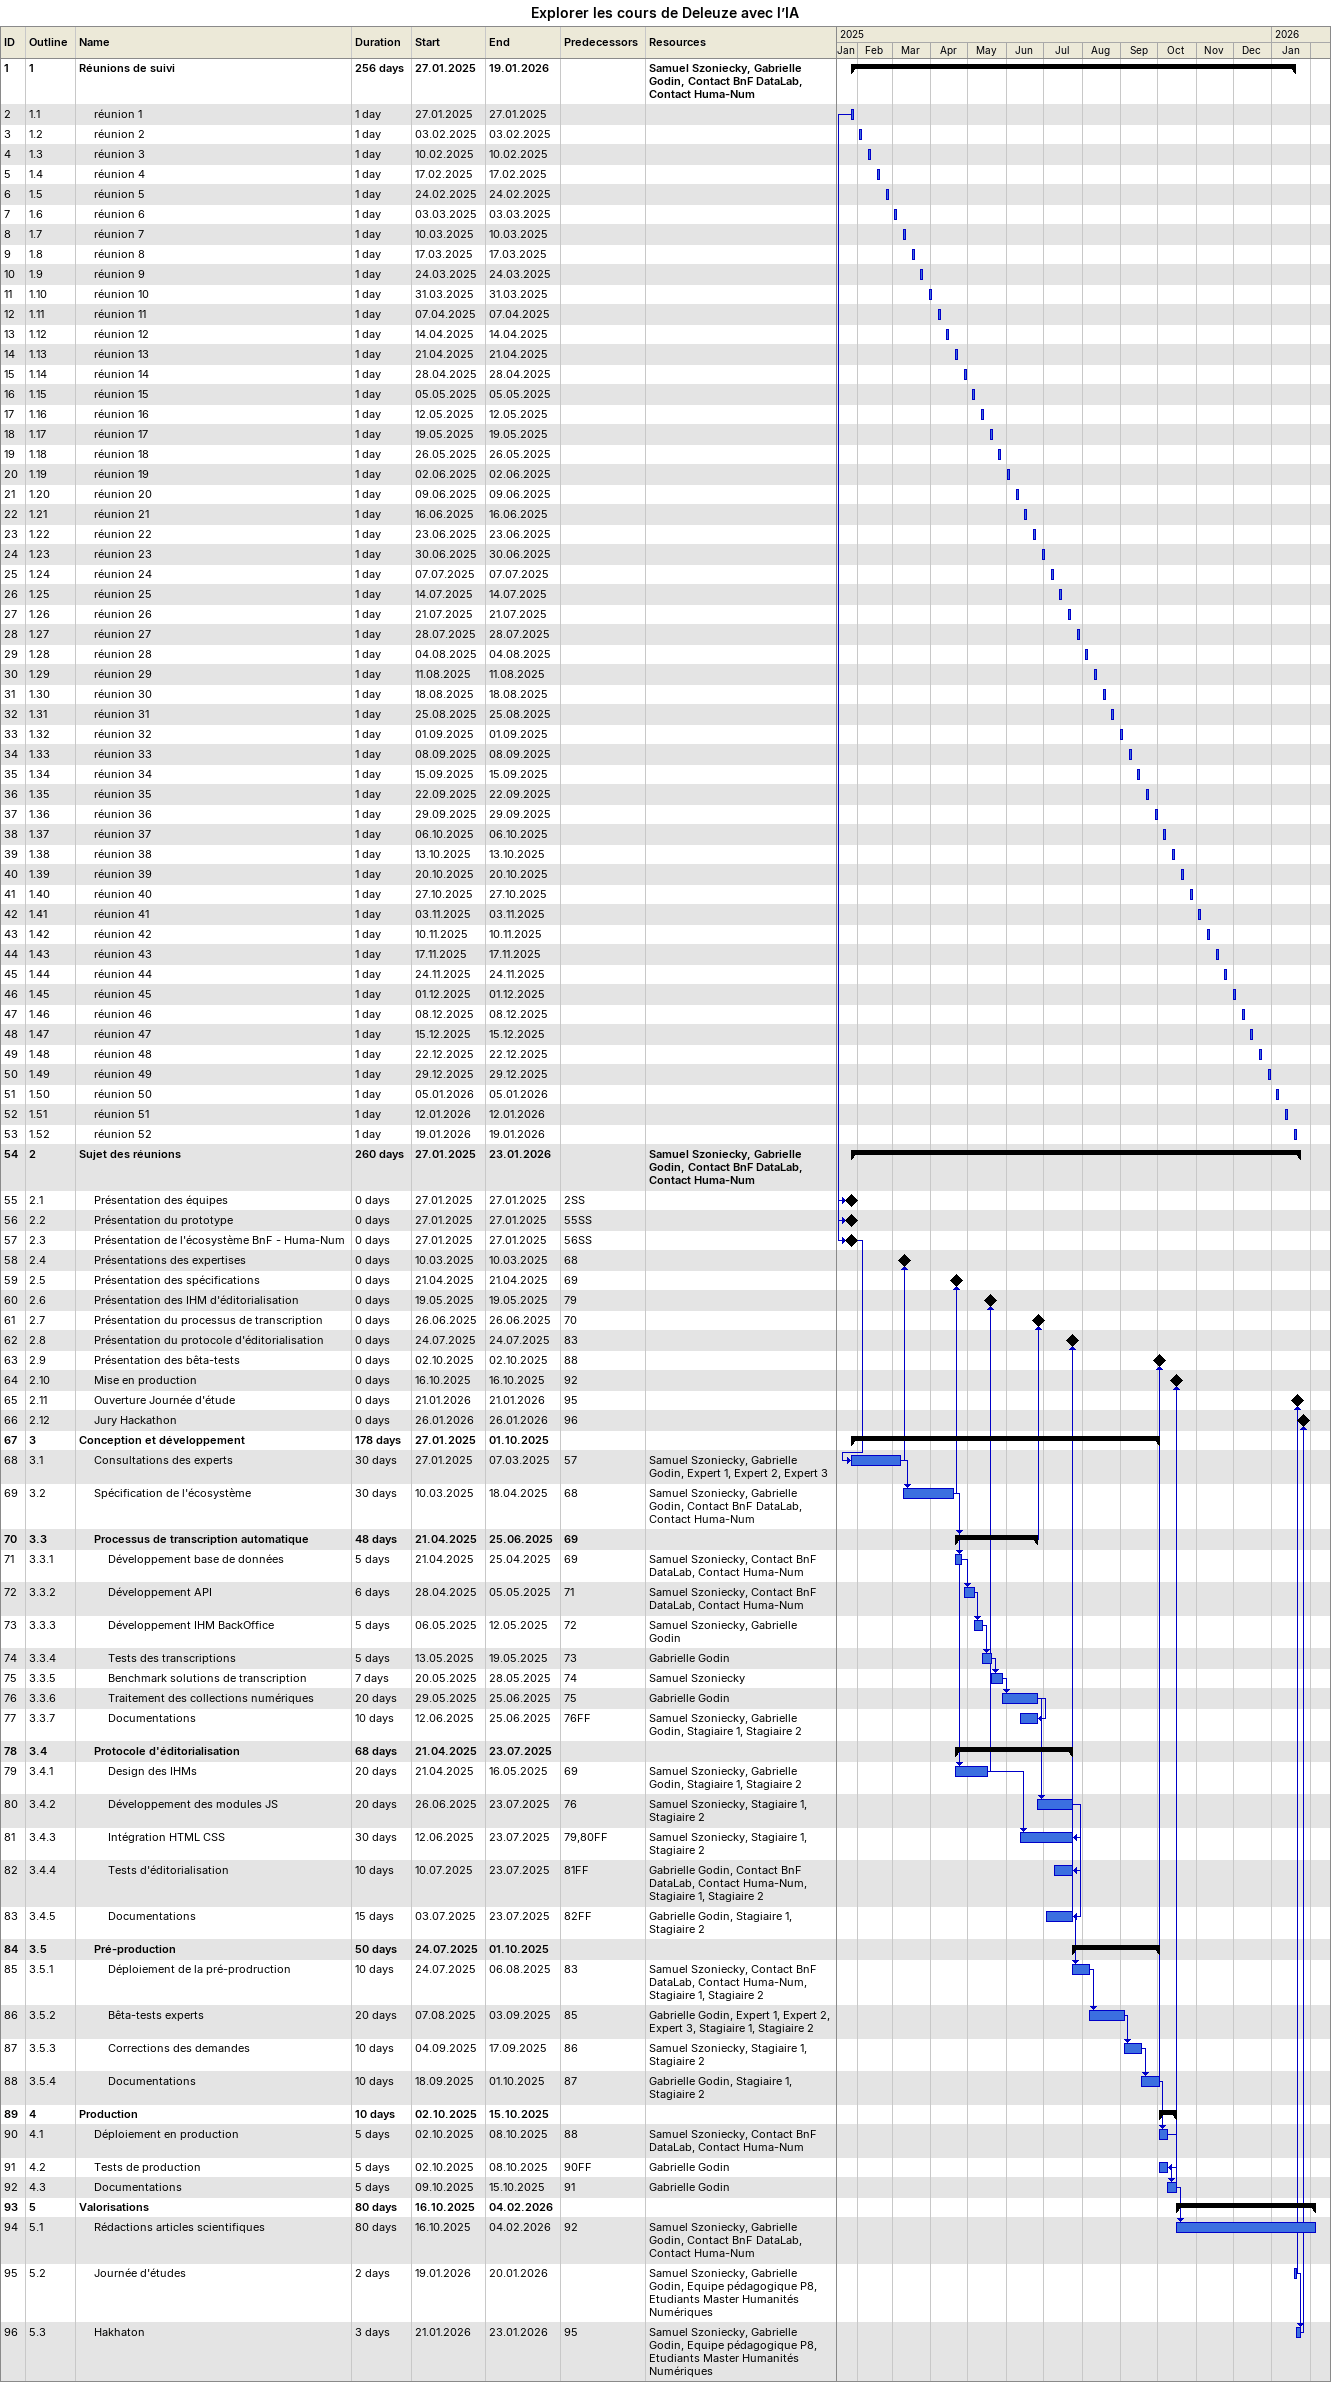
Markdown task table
Explorer les cours de Deleuze avec l’IA

| ID | WBS | Task | Duration | Start | Finish | Predecessors | Resources |
|---|---|---|---|---|---|---|---|
| 1 | 1 | **Réunions de suivi** | 256d | 2025-01-27 | 2026-01-19 |  | Samuel Szoniecky, Gabrielle Godin, Contact BnF DataLab, Contact Huma-Num |
| 2 | 1.1 | réunion 1 | 1d | 2025-01-27 | 2025-01-27 |  |  |
| 3 | 1.2 | réunion 2 | 1d | 2025-02-03 | 2025-02-03 |  |  |
| 4 | 1.3 | réunion 3 | 1d | 2025-02-10 | 2025-02-10 |  |  |
| 5 | 1.4 | réunion 4 | 1d | 2025-02-17 | 2025-02-17 |  |  |
| 6 | 1.5 | réunion 5 | 1d | 2025-02-24 | 2025-02-24 |  |  |
| 7 | 1.6 | réunion 6 | 1d | 2025-03-03 | 2025-03-03 |  |  |
| 8 | 1.7 | réunion 7 | 1d | 2025-03-10 | 2025-03-10 |  |  |
| 9 | 1.8 | réunion 8 | 1d | 2025-03-17 | 2025-03-17 |  |  |
| 10 | 1.9 | réunion 9 | 1d | 2025-03-24 | 2025-03-24 |  |  |
| 11 | 1.10 | réunion 10 | 1d | 2025-03-31 | 2025-03-31 |  |  |
| 12 | 1.11 | réunion 11 | 1d | 2025-04-07 | 2025-04-07 |  |  |
| 13 | 1.12 | réunion 12 | 1d | 2025-04-14 | 2025-04-14 |  |  |
| 14 | 1.13 | réunion 13 | 1d | 2025-04-21 | 2025-04-21 |  |  |
| 15 | 1.14 | réunion 14 | 1d | 2025-04-28 | 2025-04-28 |  |  |
| 16 | 1.15 | réunion 15 | 1d | 2025-05-05 | 2025-05-05 |  |  |
| 17 | 1.16 | réunion 16 | 1d | 2025-05-12 | 2025-05-12 |  |  |
| 18 | 1.17 | réunion 17 | 1d | 2025-05-19 | 2025-05-19 |  |  |
| 19 | 1.18 | réunion 18 | 1d | 2025-05-26 | 2025-05-26 |  |  |
| 20 | 1.19 | réunion 19 | 1d | 2025-06-02 | 2025-06-02 |  |  |
| 21 | 1.20 | réunion 20 | 1d | 2025-06-09 | 2025-06-09 |  |  |
| 22 | 1.21 | réunion 21 | 1d | 2025-06-16 | 2025-06-16 |  |  |
| 23 | 1.22 | réunion 22 | 1d | 2025-06-23 | 2025-06-23 |  |  |
| 24 | 1.23 | réunion 23 | 1d | 2025-06-30 | 2025-06-30 |  |  |
| 25 | 1.24 | réunion 24 | 1d | 2025-07-07 | 2025-07-07 |  |  |
| 26 | 1.25 | réunion 25 | 1d | 2025-07-14 | 2025-07-14 |  |  |
| 27 | 1.26 | réunion 26 | 1d | 2025-07-21 | 2025-07-21 |  |  |
| 28 | 1.27 | réunion 27 | 1d | 2025-07-28 | 2025-07-28 |  |  |
| 29 | 1.28 | réunion 28 | 1d | 2025-08-04 | 2025-08-04 |  |  |
| 30 | 1.29 | réunion 29 | 1d | 2025-08-11 | 2025-08-11 |  |  |
| 31 | 1.30 | réunion 30 | 1d | 2025-08-18 | 2025-08-18 |  |  |
| 32 | 1.31 | réunion 31 | 1d | 2025-08-25 | 2025-08-25 |  |  |
| 33 | 1.32 | réunion 32 | 1d | 2025-09-01 | 2025-09-01 |  |  |
| 34 | 1.33 | réunion 33 | 1d | 2025-09-08 | 2025-09-08 |  |  |
| 35 | 1.34 | réunion 34 | 1d | 2025-09-15 | 2025-09-15 |  |  |
| 36 | 1.35 | réunion 35 | 1d | 2025-09-22 | 2025-09-22 |  |  |
| 37 | 1.36 | réunion 36 | 1d | 2025-09-29 | 2025-09-29 |  |  |
| 38 | 1.37 | réunion 37 | 1d | 2025-10-06 | 2025-10-06 |  |  |
| 39 | 1.38 | réunion 38 | 1d | 2025-10-13 | 2025-10-13 |  |  |
| 40 | 1.39 | réunion 39 | 1d | 2025-10-20 | 2025-10-20 |  |  |
| 41 | 1.40 | réunion 40 | 1d | 2025-10-27 | 2025-10-27 |  |  |
| 42 | 1.41 | réunion 41 | 1d | 2025-11-03 | 2025-11-03 |  |  |
| 43 | 1.42 | réunion 42 | 1d | 2025-11-10 | 2025-11-10 |  |  |
| 44 | 1.43 | réunion 43 | 1d | 2025-11-17 | 2025-11-17 |  |  |
| 45 | 1.44 | réunion 44 | 1d | 2025-11-24 | 2025-11-24 |  |  |
| 46 | 1.45 | réunion 45 | 1d | 2025-12-01 | 2025-12-01 |  |  |
| 47 | 1.46 | réunion 46 | 1d | 2025-12-08 | 2025-12-08 |  |  |
| 48 | 1.47 | réunion 47 | 1d | 2025-12-15 | 2025-12-15 |  |  |
| 49 | 1.48 | réunion 48 | 1d | 2025-12-22 | 2025-12-22 |  |  |
| 50 | 1.49 | réunion 49 | 1d | 2025-12-29 | 2025-12-29 |  |  |
| 51 | 1.50 | réunion 50 | 1d | 2026-01-05 | 2026-01-05 |  |  |
| 52 | 1.51 | réunion 51 | 1d | 2026-01-12 | 2026-01-12 |  |  |
| 53 | 1.52 | réunion 52 | 1d | 2026-01-19 | 2026-01-19 |  |  |
| 54 | 2 | **Sujet des réunions** | 260d | 2025-01-27 | 2026-01-23 |  | Samuel Szoniecky, Gabrielle Godin, Contact BnF DataLab, Contact Huma-Num |
| 55 | 2.1 | Présentation des équipes | 0d | 2025-01-27 | 2025-01-27 | 2SS |  |
| 56 | 2.2 | Présentation du prototype | 0d | 2025-01-27 | 2025-01-27 | 55SS |  |
| 57 | 2.3 | Présentation de l'écosystème BnF - Huma-Num | 0d | 2025-01-27 | 2025-01-27 | 56SS |  |
| 58 | 2.4 | Présentations des expertises | 0d | 2025-03-10 | 2025-03-10 | 68 |  |
| 59 | 2.5 | Présentation des spécifications | 0d | 2025-04-21 | 2025-04-21 | 69 |  |
| 60 | 2.6 | Présentation des IHM d'éditorialisation | 0d | 2025-05-19 | 2025-05-19 | 79 |  |
| 61 | 2.7 | Présentation du processus de transcription | 0d | 2025-06-26 | 2025-06-26 | 70 |  |
| 62 | 2.8 | Présentation du protocole d'éditorialisation | 0d | 2025-07-24 | 2025-07-24 | 83 |  |
| 63 | 2.9 | Présentation des bêta-tests | 0d | 2025-10-02 | 2025-10-02 | 88 |  |
| 64 | 2.10 | Mise en production | 0d | 2025-10-16 | 2025-10-16 | 92 |  |
| 65 | 2.11 | Ouverture Journée d'étude | 0d | 2026-01-21 | 2026-01-21 | 95 |  |
| 66 | 2.12 | Jury Hackathon | 0d | 2026-01-26 | 2026-01-26 | 96 |  |
| 67 | 3 | **Conception et développement** | 178d | 2025-01-27 | 2025-10-01 |  |  |
| 68 | 3.1 | Consultations des experts | 30d | 2025-01-27 | 2025-03-07 | 57 | Samuel Szoniecky, Gabrielle Godin, Expert 1, Expert 2, Expert 3 |
| 69 | 3.2 | Spécification de l'écosystème | 30d | 2025-03-10 | 2025-04-18 | 68 | Samuel Szoniecky, Gabrielle Godin, Contact BnF DataLab, Contact Huma-Num |
| 70 | 3.3 | **Processus de transcription automatique** | 48d | 2025-04-21 | 2025-06-25 | 69 |  |
| 71 | 3.3.1 | Développement base de données | 5d | 2025-04-21 | 2025-04-25 | 69 | Samuel Szoniecky, Contact BnF DataLab, Contact Huma-Num |
| 72 | 3.3.2 | Développement API | 6d | 2025-04-28 | 2025-05-05 | 71 | Samuel Szoniecky, Contact BnF DataLab, Contact Huma-Num |
| 73 | 3.3.3 | Développement IHM BackOffice | 5d | 2025-05-06 | 2025-05-12 | 72 | Samuel Szoniecky, Gabrielle Godin |
| 74 | 3.3.4 | Tests des transcriptions | 5d | 2025-05-13 | 2025-05-19 | 73 | Gabrielle Godin |
| 75 | 3.3.5 | Benchmark solutions de transcription | 7d | 2025-05-20 | 2025-05-28 | 74 | Samuel Szoniecky |
| 76 | 3.3.6 | Traitement des collections numériques | 20d | 2025-05-29 | 2025-06-25 | 75 | Gabrielle Godin |
| 77 | 3.3.7 | Documentations | 10d | 2025-06-12 | 2025-06-25 | 76FF | Samuel Szoniecky, Gabrielle Godin, Stagiaire 1, Stagiaire 2 |
| 78 | 3.4 | **Protocole d'éditorialisation** | 68d | 2025-04-21 | 2025-07-23 |  |  |
| 79 | 3.4.1 | Design des IHMs | 20d | 2025-04-21 | 2025-05-16 | 69 | Samuel Szoniecky, Gabrielle Godin, Stagiaire 1, Stagiaire 2 |
| 80 | 3.4.2 | Développement des modules JS | 20d | 2025-06-26 | 2025-07-23 | 76 | Samuel Szoniecky, Stagiaire 1, Stagiaire 2 |
| 81 | 3.4.3 | Intégration HTML CSS | 30d | 2025-06-12 | 2025-07-23 | 79, 80FF | Samuel Szoniecky, Stagiaire 1, Stagiaire 2 |
| 82 | 3.4.4 | Tests d'éditorialisation | 10d | 2025-07-10 | 2025-07-23 | 81FF | Gabrielle Godin, Contact BnF DataLab, Contact Huma-Num, Stagiaire 1, Stagiaire 2 |
| 83 | 3.4.5 | Documentations | 15d | 2025-07-03 | 2025-07-23 | 82FF | Gabrielle Godin, Stagiaire 1, Stagiaire 2 |
| 84 | 3.5 | **Pré-production** | 50d | 2025-07-24 | 2025-10-01 |  |  |
| 85 | 3.5.1 | Déploiement de la pré-prodruction | 10d | 2025-07-24 | 2025-08-06 | 83 | Samuel Szoniecky, Contact BnF DataLab, Contact Huma-Num, Stagiaire 1, Stagiaire 2 |
| 86 | 3.5.2 | Bêta-tests experts | 20d | 2025-08-07 | 2025-09-03 | 85 | Gabrielle Godin, Expert 1, Expert 2, Expert 3, Stagiaire 1, Stagiaire 2 |
| 87 | 3.5.3 | Corrections des demandes | 10d | 2025-09-04 | 2025-09-17 | 86 | Samuel Szoniecky, Stagiaire 1, Stagiaire 2 |
| 88 | 3.5.4 | Documentations | 10d | 2025-09-18 | 2025-10-01 | 87 | Gabrielle Godin, Stagiaire 1, Stagiaire 2 |
| 89 | 4 | **Production** | 10d | 2025-10-02 | 2025-10-15 |  |  |
| 90 | 4.1 | Déploiement en production | 5d | 2025-10-02 | 2025-10-08 | 88 | Samuel Szoniecky, Contact BnF DataLab, Contact Huma-Num |
| 91 | 4.2 | Tests de production | 5d | 2025-10-02 | 2025-10-08 | 90FF | Gabrielle Godin |
| 92 | 4.3 | Documentations | 5d | 2025-10-09 | 2025-10-15 | 91 | Gabrielle Godin |
| 93 | 5 | **Valorisations** | 80d | 2025-10-16 | 2026-02-04 |  |  |
| 94 | 5.1 | Rédactions articles scientifiques | 80d | 2025-10-16 | 2026-02-04 | 92 | Samuel Szoniecky, Gabrielle Godin, Contact BnF DataLab, Contact Huma-Num |
| 95 | 5.2 | Journée d'études | 2d | 2026-01-19 | 2026-01-20 |  | Samuel Szoniecky, Gabrielle Godin, Equipe pédagogique P8, Etudiants Master Humanités Numériques |
| 96 | 5.3 | Hakhaton | 3d | 2026-01-21 | 2026-01-23 | 95 | Samuel Szoniecky, Gabrielle Godin, Equipe pédagogique P8, Etudiants Master Humanités Numériques |
